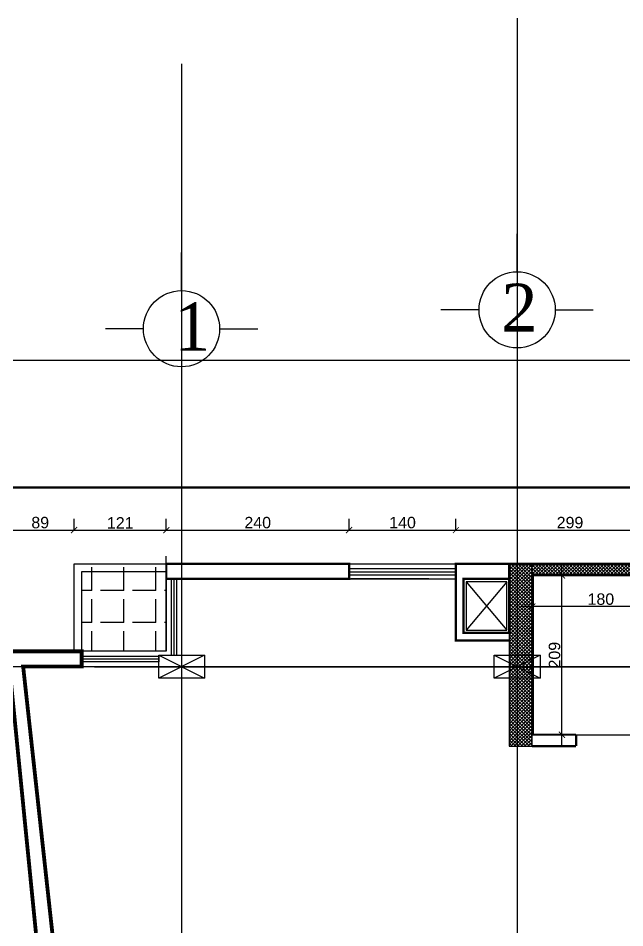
# Model space of a CAD drawing. Extents: x 250879 to 348495, y -51522 to -9360.
# Drawn here: x 307321 to 308118, y -40915 to -39721 of the extents above; entities that cross this region are included whole.
import ezdxf

# ---------------------------------------------------------------- set-up
doc = ezdxf.new("R2010")
doc.units = 0
doc.layers.get('0').update_dxf_attribs({"linetype": 'CONTINUOUS'})
doc.layers.get('DEFPOINTS').update_dxf_attribs({"color": 9, "linetype": 'CONTINUOUS'})
for name, color, linetype in [('AXIS', 1, 'CONTINUOUS'), ('COLUMN', 5, 'CONTINUOUS'), ('FURNITURE', 4, 'CONTINUOUS'), ('TEXT', 3, 'CONTINUOUS'), ('WALL', 7, 'CONTINUOUS'), ('WALL1', 2, 'CONTINUOUS')]:
    doc.layers.add(name, color=color, linetype=linetype)
doc.styles.get("Standard").update_dxf_attribs({"font": 'sanss___.ttf', "height": 15})
doc.styles.add('style2', font='romantic.ttf', dxfattribs={"height": 50})
doc.dimstyles.new('STANDARD$0', dxfattribs={"dimscale": 0, "dimtxt": 12, "dimasz": 8, "dimexe": 15, "dimexo": 0.0625, "dimgap": 2, "dimtad": 1, "dimdec": 0, "dimzin": 0, "dimdsep": 46, "dimtxsty": 'Standard', "dimblk1": 'ARCHTICK', "dimblk2": 'ARCHTICK', "dimsah": 1, "dimcen": 0.09, "dimdle": 15, "dimclrd": 3, "dimclre": 3, "dimclrt": 3, "dimazin": 0, "dimtfac": 1, "dimtdec": 0, "dimtofl": 0, "dimtmove": 1, "dimatfit": 3, "dimldrblk": 'ARCHTICK', "dimfxl": 1.0455, "dimfxlon": 1, "dimtolj": 1, "dimtzin": 0, "dimarcsym": 0})

# ---------------------------------------------------------------- blocks, each defined once
blk = doc.blocks.new('_ARCHTICK')
at = {"color": 0, "linetype": 'ByBlock', "const_width": 0.15}
blk.add_lwpolyline([(-0.5, -0.5), (0.5, 0.5)], dxfattribs=at)
blk = doc.blocks.new('*D22')
at = {"layer": 'DEFPOINTS', "color": 0, "linetype": 'Continuous', "transparency": 16777216}
for p in [(159633.4, -32668.3), (157318.4, -32770), (159633.4, -32770)]:
    blk.add_point(p, dxfattribs=at)
at = {"layer": 'WALL', "color": 3, "linetype": 'Continuous', "lineweight": -2, "transparency": 16777216}
for p, q in [((157318.4, -32669.3), (157318.4, -32653.3)), ((159633.4, -32669.3), (159633.4, -32653.3)), ((157303.4, -32668.3), (159648.4, -32668.3))]:
    blk.add_line(p, q, dxfattribs=at)
at = {"layer": 'WALL', "color": 3, "linetype": 'Continuous', "lineweight": -2, "transparency": 16777216, "xscale": 8, "yscale": 8, "zscale": 8, "rotation": 180}
blk.add_blockref('_ARCHTICK', (157318.4, -32668.3), dxfattribs=at)
at = {"layer": 'WALL', "color": 3, "linetype": 'Continuous', "lineweight": -2, "transparency": 16777216, "xscale": 8, "yscale": 8, "zscale": 8}
blk.add_blockref('_ARCHTICK', (159633.4, -32668.3), dxfattribs=at)
at = {"layer": 'WALL', "color": 3, "linetype": 'Continuous', "transparency": 16777216, "insert": (158475.9, -32658.5), "char_height": 15, "attachment_point": 5}
blk.add_mtext('\\A1;2315', dxfattribs=at)
blk = doc.blocks.new('COLUMN')
at = {"layer": 'AXIS'}
for p, q in [((236924.7, -9644.3), (236984.7, -9674.3)), ((236984.7, -9644.3), (236924.7, -9674.3))]:
    blk.add_line(p, q, dxfattribs=at)
at = {"layer": 'COLUMN'}
blk.add_lwpolyline([(236924.7, -9644.3), (236984.7, -9644.3), (236984.7, -9674.3), (236924.7, -9674.3)], close=True, dxfattribs=at)
blk = doc.blocks.new('AXISG')
at = {"layer": 'AXIS'}
for p, q in [((305954.9, -19949.2), (305954.9, -23524.1)), ((306395.4, -19949.2), (306395.4, -23531.7)), ((305609.2, -20292.8), (307936.9, -20292.8))]:
    blk.add_line(p, q, dxfattribs=at)
at = {"layer": 'WALL', "linetype": 'Continuous'}
for p in [(69000.2, -10633.6), (69440.7, -10633.6)]:
    blk.add_blockref('COLUMN', p, dxfattribs=at)
blk = doc.blocks.new('*D1659')
at = {"layer": 'DEFPOINTS', "color": 0, "linetype": 'Continuous', "transparency": 16777216}
for p in [(308025.9, -40452.4), (308035.1, -40452.4), (308025.9, -40661.4)]:
    blk.add_point(p, dxfattribs=at)
at = {"layer": 'WALL', "color": 3, "linetype": 'Continuous', "lineweight": -2, "transparency": 16777216}
for p, q in [((308035.1, -40676.4), (308035.1, -40437.4)), ((308034.1, -40452.4), (308050.1, -40452.4)), ((308034.1, -40661.4), (308050.1, -40661.4))]:
    blk.add_line(p, q, dxfattribs=at)
at = {"layer": 'WALL', "color": 3, "linetype": 'Continuous', "lineweight": -2, "transparency": 16777216, "xscale": 8, "yscale": 8, "zscale": 8}
for p, rotation in [((308035.1, -40452.4), 90), ((308035.1, -40661.4), 270)]:
    blk.add_blockref('_ARCHTICK', p, dxfattribs=dict(at, rotation=rotation))
at = {"layer": 'WALL', "color": 3, "linetype": 'Continuous', "transparency": 16777216, "insert": (308025.4, -40556.9), "char_height": 15, "attachment_point": 5, "rotation": 90}
blk.add_mtext('\\A1;209', dxfattribs=at)
blk = doc.blocks.new('*D1660')
at = {"layer": 'DEFPOINTS', "color": 0, "linetype": 'Continuous', "transparency": 16777216}
for p in [(307996.3, -40483.3), (308176.1, -40483.3), (307996.3, -40493.1)]:
    blk.add_point(p, dxfattribs=at)
at = {"layer": 'WALL', "color": 3, "linetype": 'Continuous', "lineweight": -2, "transparency": 16777216}
for p, q in [((307996.3, -40492.1), (307996.3, -40508.1)), ((308176.1, -40492.1), (308176.1, -40508.1)), ((308191.1, -40493.1), (307981.3, -40493.1))]:
    blk.add_line(p, q, dxfattribs=at)
at = {"layer": 'WALL', "color": 3, "linetype": 'Continuous', "lineweight": -2, "transparency": 16777216, "xscale": 8, "yscale": 8, "zscale": 8, "rotation": 180}
blk.add_blockref('_ARCHTICK', (307996.3, -40493.1), dxfattribs=at)
at = {"layer": 'WALL', "color": 3, "linetype": 'Continuous', "lineweight": -2, "transparency": 16777216, "xscale": 8, "yscale": 8, "zscale": 8}
blk.add_blockref('_ARCHTICK', (308176.1, -40493.1), dxfattribs=at)
at = {"layer": 'WALL', "color": 3, "linetype": 'Continuous', "transparency": 16777216, "insert": (308086.2, -40483.4), "char_height": 15, "attachment_point": 5}
blk.add_mtext('\\A1;180', dxfattribs=at)
blk = doc.blocks.new('*D1921')
at = {"layer": 'DEFPOINTS', "color": 0, "linetype": 'Continuous', "transparency": 16777216}
for p in [(307394.7, -40392.7), (307394.7, -40436.8), (307305.8, -40551.8)]:
    blk.add_point(p, dxfattribs=at)
at = {"layer": 'WALL', "color": 3, "linetype": 'Continuous', "lineweight": -2, "transparency": 16777216}
for p, q in [((307305.8, -40393.7), (307305.8, -40377.7)), ((307394.7, -40393.7), (307394.7, -40377.7)), ((307290.8, -40392.7), (307409.7, -40392.7))]:
    blk.add_line(p, q, dxfattribs=at)
at = {"layer": 'WALL', "color": 3, "linetype": 'Continuous', "lineweight": -2, "transparency": 16777216, "xscale": 8, "yscale": 8, "zscale": 8, "rotation": 180}
blk.add_blockref('_ARCHTICK', (307305.8, -40392.7), dxfattribs=at)
at = {"layer": 'WALL', "color": 3, "linetype": 'Continuous', "lineweight": -2, "transparency": 16777216, "xscale": 8, "yscale": 8, "zscale": 8}
blk.add_blockref('_ARCHTICK', (307394.7, -40392.7), dxfattribs=at)
at = {"layer": 'WALL', "color": 3, "linetype": 'Continuous', "transparency": 16777216, "insert": (307350.3, -40382.9), "char_height": 15, "attachment_point": 5}
blk.add_mtext('\\A1;89', dxfattribs=at)
blk = doc.blocks.new('*D1922')
at = {"layer": 'DEFPOINTS', "color": 0, "linetype": 'Continuous', "transparency": 16777216}
for p in [(307515.8, -40392.7), (307394.7, -40436.8), (307515.8, -40436.8)]:
    blk.add_point(p, dxfattribs=at)
at = {"layer": 'WALL', "color": 3, "linetype": 'Continuous', "lineweight": -2, "transparency": 16777216}
for p, q in [((307394.7, -40393.7), (307394.7, -40377.7)), ((307515.8, -40393.7), (307515.8, -40377.7)), ((307379.7, -40392.7), (307530.8, -40392.7))]:
    blk.add_line(p, q, dxfattribs=at)
at = {"layer": 'WALL', "color": 3, "linetype": 'Continuous', "lineweight": -2, "transparency": 16777216, "xscale": 8, "yscale": 8, "zscale": 8, "rotation": 180}
blk.add_blockref('_ARCHTICK', (307394.7, -40392.7), dxfattribs=at)
at = {"layer": 'WALL', "color": 3, "linetype": 'Continuous', "lineweight": -2, "transparency": 16777216, "xscale": 8, "yscale": 8, "zscale": 8}
blk.add_blockref('_ARCHTICK', (307515.8, -40392.7), dxfattribs=at)
at = {"layer": 'WALL', "color": 3, "linetype": 'Continuous', "transparency": 16777216, "insert": (307455.3, -40383.2), "char_height": 15, "attachment_point": 5}
blk.add_mtext('\\A1;121', dxfattribs=at)
blk = doc.blocks.new('*D1923')
at = {"layer": 'DEFPOINTS', "color": 0, "linetype": 'Continuous', "transparency": 16777216}
for p in [(307755.8, -40392.7), (307515.8, -40436.8), (307755.8, -40436.8)]:
    blk.add_point(p, dxfattribs=at)
at = {"layer": 'WALL', "color": 3, "linetype": 'Continuous', "lineweight": -2, "transparency": 16777216}
for p, q in [((307515.8, -40393.7), (307515.8, -40377.7)), ((307755.8, -40393.7), (307755.8, -40377.7)), ((307500.8, -40392.7), (307770.8, -40392.7))]:
    blk.add_line(p, q, dxfattribs=at)
at = {"layer": 'WALL', "color": 3, "linetype": 'Continuous', "lineweight": -2, "transparency": 16777216, "xscale": 8, "yscale": 8, "zscale": 8, "rotation": 180}
blk.add_blockref('_ARCHTICK', (307515.8, -40392.7), dxfattribs=at)
at = {"layer": 'WALL', "color": 3, "linetype": 'Continuous', "lineweight": -2, "transparency": 16777216, "xscale": 8, "yscale": 8, "zscale": 8}
blk.add_blockref('_ARCHTICK', (307755.8, -40392.7), dxfattribs=at)
at = {"layer": 'WALL', "color": 3, "linetype": 'Continuous', "transparency": 16777216, "insert": (307635.8, -40382.9), "char_height": 15, "attachment_point": 5}
blk.add_mtext('\\A1;240', dxfattribs=at)
blk = doc.blocks.new('*D1924')
at = {"layer": 'DEFPOINTS', "color": 0, "linetype": 'Continuous', "transparency": 16777216}
for p in [(307895.9, -40392.7), (307755.8, -40436.8), (307895.9, -40436.8)]:
    blk.add_point(p, dxfattribs=at)
at = {"layer": 'WALL', "color": 3, "linetype": 'Continuous', "lineweight": -2, "transparency": 16777216}
for p, q in [((307755.8, -40393.7), (307755.8, -40377.7)), ((307895.9, -40393.7), (307895.9, -40377.7)), ((307740.8, -40392.7), (307910.9, -40392.7))]:
    blk.add_line(p, q, dxfattribs=at)
at = {"layer": 'WALL', "color": 3, "linetype": 'Continuous', "lineweight": -2, "transparency": 16777216, "xscale": 8, "yscale": 8, "zscale": 8, "rotation": 180}
blk.add_blockref('_ARCHTICK', (307755.8, -40392.7), dxfattribs=at)
at = {"layer": 'WALL', "color": 3, "linetype": 'Continuous', "lineweight": -2, "transparency": 16777216, "xscale": 8, "yscale": 8, "zscale": 8}
blk.add_blockref('_ARCHTICK', (307895.9, -40392.7), dxfattribs=at)
at = {"layer": 'WALL', "color": 3, "linetype": 'Continuous', "transparency": 16777216, "insert": (307825.9, -40382.9), "char_height": 15, "attachment_point": 5}
blk.add_mtext('\\A1;140', dxfattribs=at)
blk = doc.blocks.new('*D1925')
at = {"layer": 'DEFPOINTS', "color": 0, "linetype": 'Continuous', "transparency": 16777216}
for p in [(308195.4, -40392.7), (307895.9, -40436.8), (308195.4, -40436.8)]:
    blk.add_point(p, dxfattribs=at)
at = {"layer": 'WALL', "color": 3, "linetype": 'Continuous', "lineweight": -2, "transparency": 16777216}
for p, q in [((307895.9, -40393.7), (307895.9, -40377.7)), ((308195.4, -40393.7), (308195.4, -40377.7)), ((307880.9, -40392.7), (308210.4, -40392.7))]:
    blk.add_line(p, q, dxfattribs=at)
at = {"layer": 'WALL', "color": 3, "linetype": 'Continuous', "lineweight": -2, "transparency": 16777216, "xscale": 8, "yscale": 8, "zscale": 8, "rotation": 180}
blk.add_blockref('_ARCHTICK', (307895.9, -40392.7), dxfattribs=at)
at = {"layer": 'WALL', "color": 3, "linetype": 'Continuous', "lineweight": -2, "transparency": 16777216, "xscale": 8, "yscale": 8, "zscale": 8}
blk.add_blockref('_ARCHTICK', (308195.4, -40392.7), dxfattribs=at)
at = {"layer": 'WALL', "color": 3, "linetype": 'Continuous', "transparency": 16777216, "insert": (308045.7, -40382.9), "char_height": 15, "attachment_point": 5}
blk.add_mtext('\\A1;299', dxfattribs=at)
blk = doc.blocks.new('site77')
at = {"layer": 'WALL', "linetype": 'Continuous', "const_width": 3}
blk.add_lwpolyline([(159633.4, -32835.7), (157318.4, -32835.7), (157318.4, -36546.7), (159235.4, -36546.7)], dxfattribs=at)
at = {"layer": 'WALL', "linetype": 'Continuous'}
dim = blk.add_linear_dim(base=(159633.4, -32668.3), p1=(157318.4, -32770), p2=(159633.4, -32770), dimstyle='STANDARD$0', override={"dimscale": 1}, dxfattribs=at)
dim.commit()
dim.dimension.update_dxf_attribs({"geometry": '*D22', "text_midpoint": (158475.9, -32658.5)})

msp = doc.modelspace()

# ---------------------------------------------------------------- hatches: boundary and pattern name
at = {"layer": 'AXIS'}
h = msp.add_hatch(dxfattribs=at)
h.set_pattern_fill('ANGLE', color=256, scale=6, style=0)
h.set_pattern_definition([(180, (546011.773, -31712.74), (0, 41.91), [30.48, -11.43]), (90, (546011.773, -31712.74), (41.91, 3e-15), [30.48, -11.43])])
h.paths.add_polyline_path([(307404.7374, -40440.77023), (307515.80076, -40440.77023), (307515.80076, -40551.83358), (307404.7374, -40551.83358)])
h = msp.add_hatch(dxfattribs=at)
h.set_pattern_fill('ANSI37', color=256, style=0)
h.set_pattern_definition([(135, (588482.9446, -20279.1652), (2.24506403, 2.24506403), []), (45, (588482.9446, -20279.1652), (2.24506403, -2.24506403), [])])
h.paths.add_polyline_path([(307995.94846, -40676.52944), (307995.94846, -40436.83358), (307965.94846, -40436.83358), (307965.94846, -40676.52944)])
h = msp.add_hatch(dxfattribs=at)
h.set_pattern_fill('ANSI37', color=256, style=0)
h.set_pattern_definition([(45, (28109.9296, -20279.1652), (-2.24506403, 2.24506403), []), (135, (28109.9296, -20279.1652), (-2.24506403, -2.24506403), [])])
h.paths.add_polyline_path([(308184.42573, -40436.83358), (307995.94846, -40436.83358), (307995.94846, -40571.99817), (307996.71148, -40571.99817), (307996.71148, -40451.83358), (308184.42573, -40451.83358)])

# ---------------------------------------------------------------- linework, layer by layer
for p, q in [((307976.27764, -39720.65994), (307976.27764, -43750.85677)), ((307535.80076, -39780.65994), (307535.80076, -43803.29107)), ((307976.27764, -40053.55728), (307976.27764, -40003.55728)), ((307535.80076, -40078.32967), (307535.80076, -40028.32967)), ((307926.27764, -40103.55728), (307876.27764, -40103.55728)), ((308026.27764, -40103.55728), (308076.27764, -40103.55728)), ((307485.80076, -40128.32967), (307435.80076, -40128.32967)), ((307585.80076, -40128.32967), (307635.80076, -40128.32967)), ((307976.27764, -40153.55728), (307976.27764, -40203.55728)), ((307535.80076, -40178.32967), (307535.80076, -40228.32967)), ((307962.65268, -40460.44578), (307909.58219, -40524.16441)), ((307909.58219, -40460.44578), (307962.65268, -40524.16441)), ((307421.43254, -40571.99817), (309517.81826, -40571.99817))]:
    msp.add_line(p, q, dxfattribs=at)
for centre in [(307976.27764, -40103.55728), (307535.80076, -40128.32967)]:
    msp.add_circle(centre, 50, dxfattribs=at)
at = {"layer": 'COLUMN'}
msp.add_lwpolyline([(307995.94846, -40676.52944), (307995.94846, -40436.83358), (307965.94846, -40436.83358), (307965.94846, -40676.52944)], close=True, dxfattribs=at)
at = {"layer": 'FURNITURE', "ltscale": 3}
for p, q in [((307755.80076, -40436.83358), (307965.94846, -40436.83358)), ((307755.80076, -40443.29282), (307895.94846, -40443.29282)), ((307755.80076, -40451.29282), (307895.94846, -40451.29282)), ((307755.80076, -40456.83358), (307895.94846, -40456.83358))]:
    msp.add_line(p, q, dxfattribs=at)
at = {"layer": 'FURNITURE'}
msp.add_line((308053.61292, -40661.2647), (308143.61292, -40661.2647), dxfattribs=at)
at = {"layer": 'FURNITURE', "ltscale": 3}
for points in [[(307515.80076, -40551.83358), (307515.80076, -40426.83358)], [(307515.80076, -40551.83358), (307384.7374, -40551.83358)]]:
    msp.add_lwpolyline(points, dxfattribs=at)
at = {"layer": 'FURNITURE'}
msp.add_lwpolyline([(307394.7374, -40551.83358), (307394.7374, -40436.83358), (307515.80076, -40436.83358)], dxfattribs=at)
msp.add_lwpolyline([(307515.80076, -40551.83358), (307404.7374, -40551.83358), (307404.7374, -40446.83358), (307515.80076, -40446.83358)], close=True, dxfattribs=at)
at = {"layer": 'FURNITURE', "ltscale": 3}
for points in [[(307521.97182, -40556.99817), (307529.6297, -40556.99817), (307529.6297, -40456.56122), (307521.97182, -40456.56122)], [(307505.80076, -40558.00464), (307505.80076, -40565.66252), (307404.7374, -40565.66252), (307404.7374, -40558.00464)]]:
    msp.add_lwpolyline(points, close=True, dxfattribs=at)
at = {"layer": 'WALL', "linetype": 'Continuous'}
msp.add_line((307755.80076, -40447.29282), (307895.94846, -40447.29282), dxfattribs=at)
at = {"layer": 'WALL', "ltscale": 3}
for p, q in [((307860.50184, -40456.83358), (307757.98783, -40456.83358)), ((307860.50184, -40456.83358), (307757.98783, -40456.83358)), ((307965.94846, -40456.83358), (307965.94846, -40625.23163))]:
    msp.add_line(p, q, dxfattribs=at)
at = {"layer": 'WALL', "linetype": 'Continuous', "const_width": 3}
for points in [[(307515.80076, -40436.83358), (307515.80076, -40456.83358), (307755.80076, -40456.83358), (307755.80076, -40436.83358), (307515.80076, -40436.83358)], [(307965.94846, -40436.83358), (307905.94846, -40436.83358), (307895.94846, -40436.83358), (307895.94846, -40527.60314), (307895.94846, -40537.60314), (307965.94846, -40537.60314)], [(307965.94846, -40436.83358), (307965.94846, -40456.83358), (307905.94846, -40456.83358), (307905.94846, -40527.60314), (307965.94846, -40527.60314), (307965.94846, -40456.83358)], [(308175.42573, -40436.83358), (307965.94846, -40436.83358)], [(308175.42573, -40451.83358), (307996.71148, -40451.83358), (307996.71148, -40661.2647)], [(308053.61292, -40661.2647), (307996.71148, -40661.2647)], [(308053.61292, -40661.2647), (308053.61292, -40676.2647)], [(308053.61292, -40676.2647), (307995.94846, -40676.2647)]]:
    msp.add_lwpolyline(points, dxfattribs=at)
at = {"layer": 'WALL', "linetype": 'Continuous', "ltscale": 3}
msp.add_lwpolyline([(307755.80076, -40456.83358), (307795.80076, -40456.83358)], dxfattribs=at)
at = {"layer": 'WALL', "linetype": 'Continuous'}
msp.add_lwpolyline([(307962.65268, -40460.44578), (307909.58219, -40460.44578), (307909.58219, -40524.16441), (307962.65268, -40524.16441)], close=True, dxfattribs=at)
at = {"layer": 'WALL', "linetype": 'Continuous', "ltscale": 3, "const_width": 5}
msp.add_lwpolyline([(307404.7374, -40551.83358), (307307.8885, -40551.83358), (307351.16945, -40986.99817), (307490.80076, -40986.99817), (307505.80076, -40986.99817), (307505.80076, -40966.99817), (307371.16945, -40966.99817), (307327.8885, -40571.83358), (307404.7374, -40571.83358), (307404.7374, -40551.83358)], dxfattribs=at)
at = {"layer": 'WALL1'}
for p, q in [((307525.80076, -40456.56122), (307525.80076, -40556.99817)), ((307404.7374, -40561.83358), (307505.80076, -40561.83358))]:
    msp.add_line(p, q, dxfattribs=at)
msp.add_arc((295481.5158, -41972.08046), 11909.27437, 1.034821877, 6.849139317, dxfattribs=at)

# ---------------------------------------------------------------- block references
at = {"layer": 'WALL', "linetype": 'Continuous'}
for name, p in [('AXISG', (1580.917, -20279.1652)), ('site77', (149770.27853, -7501.14005)), ('COLUMN', (70581.10128, -30912.74165)), ('COLUMN', (70581.10128, -30912.74165))]:
    msp.add_blockref(name, p, dxfattribs=at)

# ---------------------------------------------------------------- texts
at = {"layer": 'TEXT', "char_height": 63, "width": 240.4607, "attachment_point": 1, "style": 'style2'}
for s, insert in [('2', (307955.51192, -40069.15817)), ('1', (307526.11608, -40093.93056))]:
    msp.add_mtext(s, dxfattribs=dict(at, insert=insert))

# ---------------------------------------------------------------- dimensions: what is measured, and where the dimension line sits
at = {"layer": 'WALL', "linetype": 'Continuous'}
for base, p1, p2, picture, middle in [((307394.7374, -40392.67136), (307305.80076, -40551.83358), (307394.7374, -40436.83358), '*D1921', (307350.26908, -40382.94502)), ((307515.80076, -40392.67136), (307394.7374, -40436.83358), (307515.80076, -40436.83358), '*D1922', (307455.26908, -40383.17136)), ((307755.80076, -40392.67136), (307515.80076, -40436.83358), (307755.80076, -40436.83358), '*D1923', (307635.80076, -40382.94502)), ((307895.94846, -40392.67136), (307755.80076, -40436.83358), (307895.94846, -40436.83358), '*D1924', (307825.87461, -40382.94502)), ((308195.42573, -40392.67136), (307895.94846, -40436.83358), (308195.42573, -40436.83358), '*D1925', (308045.6871, -40382.94502)), ((307996.28993, -40493.11785), (308176.05811, -40483.25682), (307996.28993, -40483.25682), '*D1660', (308086.17402, -40483.39151))]:
    dim = msp.add_linear_dim(base=base, p1=p1, p2=p2, dimstyle='STANDARD$0', override={"dimscale": 1}, dxfattribs=at)
    dim.commit()
    dim.dimension.update_dxf_attribs({"geometry": picture, "text_midpoint": middle})
dim = msp.add_linear_dim(base=(308035.09581, -40452.35892), p1=(308025.8873, -40661.41385), p2=(308025.8873, -40452.35892), angle=90, dimstyle='STANDARD$0', override={"dimscale": 1}, dxfattribs=at)
dim.commit()
dim.dimension.update_dxf_attribs({"geometry": '*D1659', "text_midpoint": (308025.36947, -40556.88638)})

doc.saveas('drawing.dxf')
